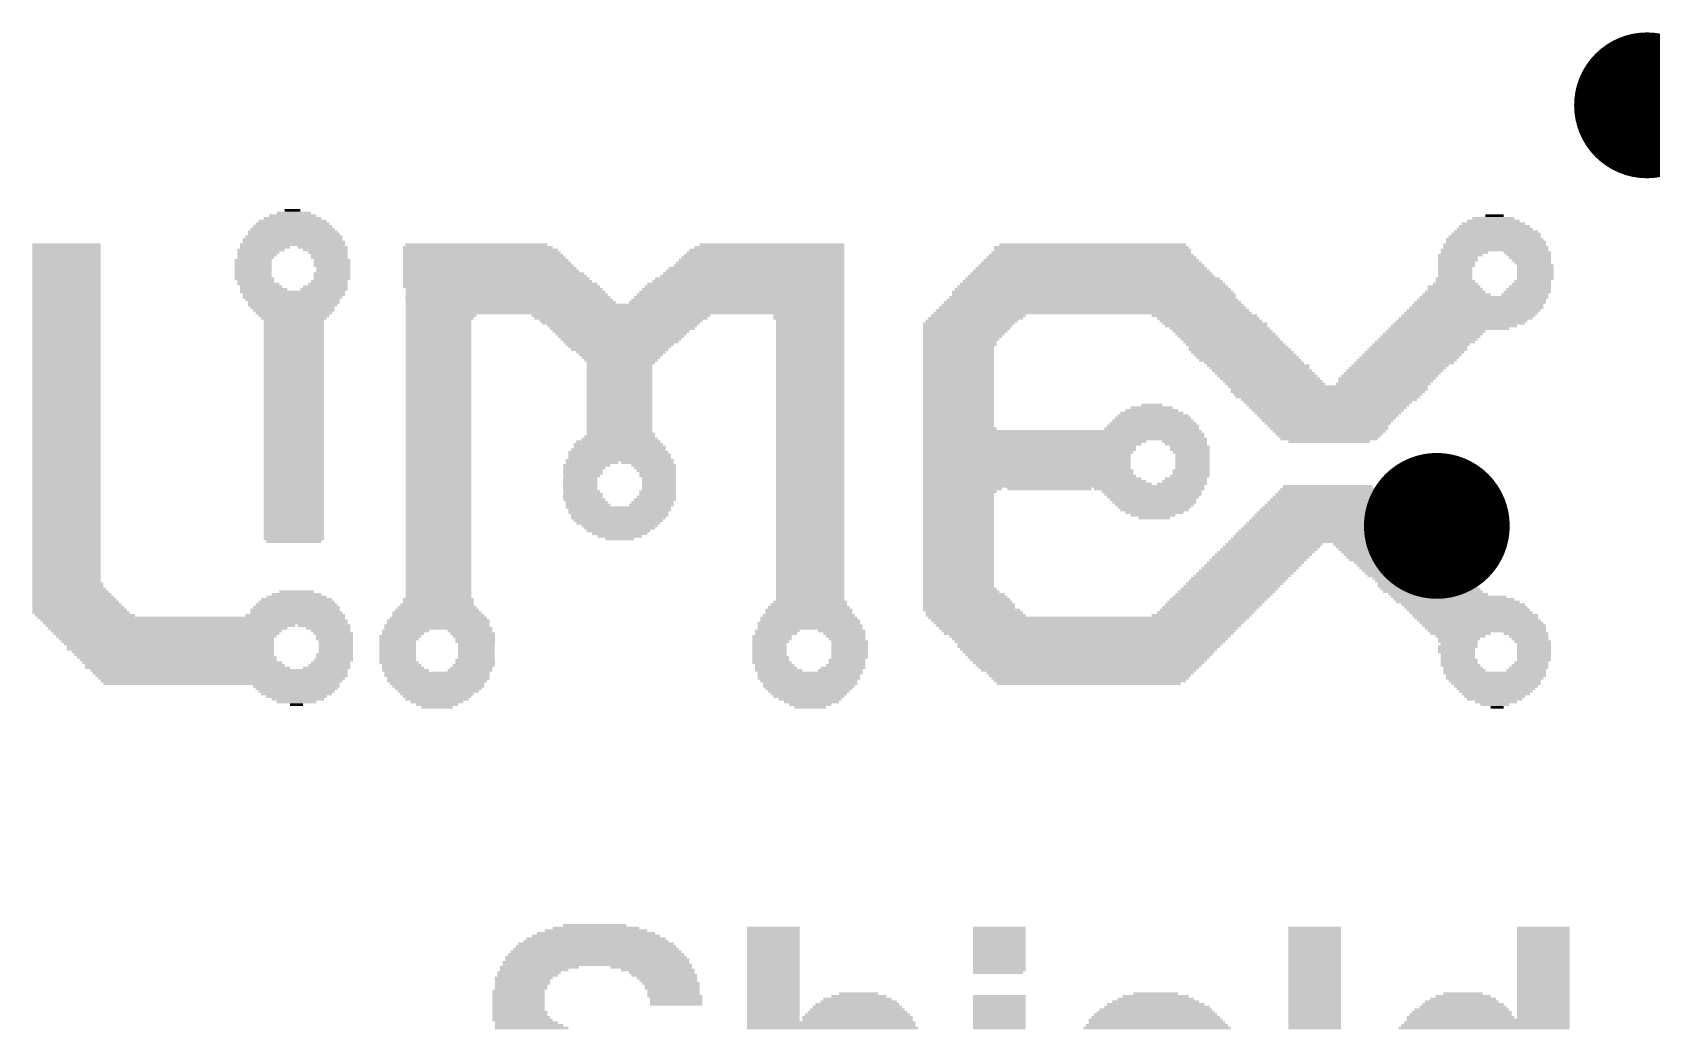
# Model space of a CAD drawing. Extents: x -2.4 to 65.5, y -2.3 to 59.9.
# Drawn here: x 31.44 to 39.27, y 11.8 to 16.61 of the extents above; entities that cross this region are included whole.
import ezdxf

# ---------------------------------------------------------------- set-up
doc = ezdxf.new("R2010")
doc.units = 0
doc.layers.add('18', color=94, linetype='CONTINUOUS')
doc.layers.add('21', color=251, linetype='CONTINUOUS')

# ---------------------------------------------------------------- blocks, each defined once
blk = doc.blocks.new('RECT')
blk.add_solid([(-0.5, -0.5), (0.5, -0.5), (-0.5, 0.5), (0.5, 0.5)])
blk = doc.blocks.new('ROUNDV')
at = {"const_width": 0.5}
blk.add_lwpolyline([(0, -0.25, 1), (0, 0.25, 1), (0, -0.25)], format="xyb", dxfattribs=at)

msp = doc.modelspace()

# ---------------------------------------------------------------- block references
at = {"layer": '18', "xscale": 0.7048, "yscale": 0.7048}
for p in [(39.243, 16.256), (38.227, 14.224)]:
    msp.add_blockref('ROUNDV', p, dxfattribs=at)
at = {"layer": '21', "yscale": 0.0127}
for p, xscale in [((32.7025, 15.7353), 0.1651), ((32.6962, 15.748), 0.0762), ((32.6962, 15.6591), 0.4064), ((32.6962, 15.6718), 0.381), ((32.6962, 15.6845), 0.3556), ((32.6962, 15.6972), 0.3302), ((32.6962, 15.7099), 0.2794), ((32.6962, 15.7226), 0.2286), ((38.5064, 15.6591), 0.3683), ((38.5064, 15.6718), 0.3429), ((38.5001, 15.6845), 0.3048), ((38.5001, 15.6972), 0.254), ((38.5001, 15.7099), 0.2032), ((38.5064, 15.7226), 0.0889), ((31.604, 15.5829), 0.3302), ((31.604, 15.5702), 0.3302), ((32.6962, 15.5829), 0.508), ((32.5628, 15.5702), 0.2413), ((32.6962, 15.6083), 0.4826), ((32.7025, 15.5956), 0.4953), ((32.7025, 15.621), 0.4699), ((32.7025, 15.6337), 0.4445), ((32.6962, 15.6464), 0.4318), ((32.8422, 15.5702), 0.2413), ((33.5915, 15.5702), 0.7239), ((33.5851, 15.5829), 0.6858), ((35.0012, 15.5702), 0.7239), ((35.0139, 15.5829), 0.6985), ((36.557, 15.5702), 0.9398), ((36.5633, 15.5829), 0.9017), ((38.5064, 15.5829), 0.4953), ((38.5128, 15.5702), 0.508), ((38.5064, 15.6083), 0.4699), ((38.5128, 15.5956), 0.4826), ((38.5064, 15.621), 0.4445), ((38.5128, 15.6337), 0.4318), ((38.5128, 15.6464), 0.4064), ((31.604, 15.5575), 0.3302), ((31.604, 15.5448), 0.3302), ((31.604, 15.5321), 0.3302), ((31.604, 15.5194), 0.3302), ((31.604, 15.5067), 0.3302), ((31.604, 15.494), 0.3302), ((32.5057, 15.5067), 0.1778), ((32.5057, 15.494), 0.1778), ((32.5183, 15.5194), 0.1778), ((32.5438, 15.5575), 0.2286), ((32.5311, 15.5448), 0.2032), ((32.5247, 15.5321), 0.1905), ((32.8549, 15.5575), 0.2159), ((32.8676, 15.5448), 0.1905), ((32.874, 15.5321), 0.1778), ((32.874, 15.5194), 0.1778), ((32.8867, 15.5067), 0.1778), ((32.8867, 15.494), 0.1778), ((33.6042, 15.5575), 0.7493), ((33.6232, 15.5194), 0.7874), ((33.6106, 15.5448), 0.762), ((33.6169, 15.5321), 0.7747), ((33.6296, 15.5067), 0.8001), ((33.636, 15.494), 0.8128), ((34.9567, 15.494), 0.8128), ((34.9631, 15.5067), 0.8001), ((34.9695, 15.5194), 0.7874), ((34.9758, 15.5321), 0.7747), ((34.9822, 15.5448), 0.762), ((34.9885, 15.5575), 0.7493), ((36.557, 15.494), 1.0668), ((36.557, 15.5067), 1.0414), ((36.557, 15.5194), 1.016), ((36.557, 15.5321), 0.9906), ((36.557, 15.5448), 0.9652), ((36.5633, 15.5575), 0.9525), ((38.3413, 15.5321), 0.2159), ((38.3286, 15.5194), 0.1905), ((38.3286, 15.5067), 0.1905), ((38.3223, 15.494), 0.1778), ((38.5064, 15.5575), 0.5207), ((38.3604, 15.5448), 0.2286), ((38.6652, 15.5448), 0.2286), ((38.6715, 15.5321), 0.2159), ((38.6778, 15.5194), 0.2032), ((38.6842, 15.5067), 0.1905), ((38.6906, 15.494), 0.1778), ((31.604, 15.4813), 0.3302), ((31.604, 15.4686), 0.3302), ((31.604, 15.4559), 0.3302), ((31.604, 15.4432), 0.3302), ((31.604, 15.4305), 0.3302), ((31.604, 15.4178), 0.3302), ((32.5057, 15.4813), 0.1778), ((32.5057, 15.4686), 0.1778), ((32.5057, 15.4559), 0.1778), ((32.5057, 15.4432), 0.1778), ((32.5057, 15.4305), 0.1778), ((32.512, 15.4178), 0.1905), ((32.8867, 15.4813), 0.1778), ((32.8867, 15.4432), 0.1778), ((32.8867, 15.4305), 0.1778), ((32.8867, 15.4178), 0.1778), ((32.893, 15.4686), 0.1651), ((32.893, 15.4559), 0.1651), ((33.6423, 15.4813), 0.8255), ((33.6804, 15.4178), 0.9017), ((33.6487, 15.4686), 0.8382), ((33.655, 15.4559), 0.8509), ((33.6677, 15.4432), 0.8763), ((33.6741, 15.4305), 0.889), ((34.906, 15.4178), 0.9144), ((34.9186, 15.4305), 0.889), ((34.925, 15.4432), 0.8763), ((34.9314, 15.4559), 0.8636), ((34.9377, 15.4686), 0.8509), ((34.9504, 15.4813), 0.8255), ((36.5633, 15.4178), 1.2319), ((36.557, 15.4305), 1.1938), ((36.557, 15.4432), 1.1684), ((36.557, 15.4559), 1.143), ((36.557, 15.4686), 1.1176), ((36.557, 15.4813), 1.0922), ((38.3096, 15.4178), 0.1778), ((38.3223, 15.4813), 0.1778), ((38.3159, 15.4686), 0.1651), ((38.3159, 15.4559), 0.1651), ((38.3159, 15.4432), 0.1651), ((38.3159, 15.4305), 0.1651), ((38.7033, 15.4813), 0.1778), ((38.7033, 15.4686), 0.1778), ((38.7033, 15.4559), 0.1778), ((38.7033, 15.4432), 0.1778), ((38.7033, 15.4305), 0.1778), ((38.7033, 15.4178), 0.1778), ((31.604, 15.4051), 0.3302), ((31.604, 15.3924), 0.3302), ((31.604, 15.3797), 0.3302), ((31.604, 15.367), 0.3302), ((31.604, 15.3543), 0.3302), ((31.604, 15.3416), 0.3302), ((32.5183, 15.4051), 0.1778), ((32.5311, 15.3924), 0.2032), ((32.5564, 15.367), 0.2286), ((32.5438, 15.3797), 0.2032), ((32.6962, 15.3543), 0.508), ((32.7025, 15.3416), 0.4953), ((32.8486, 15.367), 0.2286), ((32.8549, 15.3797), 0.2159), ((32.8676, 15.3924), 0.1905), ((32.874, 15.4051), 0.1778), ((33.6994, 15.3924), 0.9398), ((33.6868, 15.4051), 0.9144), ((33.7058, 15.3797), 0.9525), ((33.7185, 15.367), 0.9525), ((33.7312, 15.3416), 0.9779), ((33.7249, 15.3543), 0.9652), ((34.8615, 15.3416), 1.0033), ((34.8679, 15.3543), 0.9906), ((34.8742, 15.367), 0.9779), ((34.8805, 15.3797), 0.9652), ((34.8869, 15.3924), 0.9525), ((34.8996, 15.4051), 0.9271), ((36.5633, 15.3543), 1.3589), ((36.5697, 15.3416), 1.3716), ((36.5633, 15.367), 1.3335), ((36.5633, 15.3797), 1.3081), ((36.5633, 15.3924), 1.2827), ((36.5633, 15.4051), 1.2573), ((38.3223, 15.3416), 0.3302), ((38.3159, 15.3543), 0.2921), ((38.3159, 15.367), 0.2667), ((38.3096, 15.3797), 0.254), ((38.3159, 15.3924), 0.2159), ((38.3159, 15.4051), 0.1905), ((38.6525, 15.3416), 0.2286), ((38.6652, 15.3543), 0.2286), ((38.6715, 15.367), 0.2159), ((38.6778, 15.3797), 0.2032), ((38.6842, 15.3924), 0.1905), ((38.6906, 15.4051), 0.1778), ((31.604, 15.3289), 0.3302), ((31.604, 15.3162), 0.3302), ((31.604, 15.3035), 0.3302), ((31.604, 15.2908), 0.3302), ((31.604, 15.2781), 0.3302), ((31.604, 15.2654), 0.3302), ((32.6962, 15.3289), 0.4826), ((32.6962, 15.3162), 0.4572), ((32.7025, 15.3035), 0.4445), ((32.6962, 15.2908), 0.4318), ((32.6962, 15.2781), 0.4064), ((32.7025, 15.2654), 0.3937), ((33.7375, 15.3289), 0.9906), ((33.7439, 15.3162), 1.0033), ((34.3027, 15.2908), 2.1209), ((34.3027, 15.2781), 2.1209), ((34.3027, 15.2654), 2.1209), ((33.7503, 15.3035), 1.016), ((34.8424, 15.3035), 1.0414), ((34.8488, 15.3162), 1.0287), ((34.8552, 15.3289), 1.016), ((36.5633, 15.2654), 1.5113), ((36.5633, 15.2781), 1.4859), ((36.5633, 15.2908), 1.4605), ((36.5633, 15.3035), 1.4351), ((36.5633, 15.3162), 1.4097), ((36.5633, 15.3289), 1.3843), ((38.4048, 15.2654), 0.6477), ((38.4175, 15.2781), 0.6477), ((38.4239, 15.2908), 0.635), ((38.4366, 15.3035), 0.635), ((38.4429, 15.3162), 0.6223), ((38.4556, 15.3289), 0.6223), ((31.604, 15.2527), 0.3302), ((31.604, 15.24), 0.3302), ((31.604, 15.2273), 0.3302), ((31.604, 15.2146), 0.3302), ((31.604, 15.2019), 0.3302), ((31.604, 15.1892), 0.3302), ((32.7025, 15.2527), 0.3683), ((32.7025, 15.24), 0.3429), ((32.7025, 15.2273), 0.3175), ((32.7025, 15.2146), 0.2921), ((32.7025, 15.2019), 0.2921), ((32.7025, 15.1892), 0.2921), ((34.3027, 15.2527), 2.1209), ((33.4137, 15.24), 0.3429), ((33.4074, 15.2273), 0.3302), ((33.401, 15.2146), 0.3175), ((33.401, 15.2019), 0.3175), ((33.401, 15.1892), 0.3175), ((34.2837, 15.24), 0.8636), ((34.2837, 15.2273), 0.8382), ((34.2837, 15.2146), 0.7874), ((34.2837, 15.2019), 0.762), ((34.29, 15.1892), 0.7239), ((35.1917, 15.24), 0.3429), ((35.1917, 15.2273), 0.3429), ((35.1981, 15.2146), 0.3302), ((35.1981, 15.2019), 0.3302), ((35.1981, 15.1892), 0.3302), ((35.9664, 15.2019), 0.4445), ((35.9601, 15.1892), 0.4318), ((35.9791, 15.2146), 0.4445), ((35.9982, 15.2273), 0.4572), ((36.0109, 15.24), 0.4572), ((36.5633, 15.2527), 1.5367), ((37.1031, 15.24), 0.508), ((37.1221, 15.2273), 0.4953), ((37.1348, 15.2146), 0.4953), ((37.1538, 15.2019), 0.508), ((37.1602, 15.1892), 0.4953), ((38.3096, 15.1892), 0.6096), ((38.3349, 15.2019), 0.635), ((38.3477, 15.2146), 0.635), ((38.3667, 15.2273), 0.6477), ((38.3794, 15.24), 0.6477), ((38.3921, 15.2527), 0.6477), ((31.604, 15.1765), 0.3302), ((31.604, 15.1638), 0.3302), ((31.604, 15.1511), 0.3302), ((31.604, 15.1384), 0.3302), ((31.604, 15.1257), 0.3302), ((31.604, 15.113), 0.3302), ((31.604, 15.1003), 0.3302), ((32.7025, 15.1765), 0.2921), ((32.7025, 15.1638), 0.2921), ((32.7025, 15.1511), 0.2921), ((32.7025, 15.1384), 0.2921), ((32.7025, 15.1257), 0.2921), ((32.7025, 15.113), 0.2921), ((32.7025, 15.1003), 0.2921), ((33.401, 15.1765), 0.3175), ((33.401, 15.1638), 0.3175), ((33.401, 15.1511), 0.3175), ((33.401, 15.1384), 0.3175), ((33.401, 15.1257), 0.3175), ((33.401, 15.113), 0.3175), ((33.401, 15.1003), 0.3175), ((34.29, 15.1765), 0.6985), ((34.2837, 15.1638), 0.6604), ((34.2837, 15.1511), 0.635), ((34.2837, 15.1384), 0.6096), ((34.2837, 15.1257), 0.5842), ((34.2837, 15.113), 0.5588), ((34.2773, 15.1003), 0.5207), ((35.1981, 15.1765), 0.3302), ((35.1981, 15.1638), 0.3302), ((35.1981, 15.1511), 0.3302), ((35.1981, 15.1384), 0.3302), ((35.1981, 15.1257), 0.3302), ((35.1981, 15.113), 0.3302), ((35.1981, 15.1003), 0.3302), ((35.9537, 15.1765), 0.4191), ((35.9283, 15.1257), 0.3683), ((35.9474, 15.1638), 0.4064), ((35.941, 15.1511), 0.3937), ((35.9347, 15.1384), 0.381), ((35.922, 15.113), 0.3556), ((35.922, 15.1003), 0.3556), ((37.1793, 15.1765), 0.4826), ((37.1919, 15.1638), 0.4826), ((37.2047, 15.1511), 0.4826), ((37.2174, 15.1384), 0.4826), ((37.23, 15.1257), 0.4826), ((37.2428, 15.113), 0.4826), ((37.2555, 15.1003), 0.4826), ((38.1508, 15.1003), 0.4699), ((38.1699, 15.113), 0.4826), ((38.1825, 15.1257), 0.4826), ((38.1953, 15.1384), 0.4826), ((38.208, 15.1511), 0.4826), ((38.2206, 15.1638), 0.4826), ((38.2842, 15.1765), 0.5842), ((31.604, 15.0876), 0.3302), ((31.604, 15.0749), 0.3302), ((31.604, 15.0622), 0.3302), ((31.604, 15.0495), 0.3302), ((31.604, 15.0368), 0.3302), ((31.604, 15.0241), 0.3302), ((32.7025, 15.0876), 0.2921), ((32.7025, 15.0749), 0.2921), ((32.7025, 15.0622), 0.2921), ((32.7025, 15.0495), 0.2921), ((32.7025, 15.0368), 0.2921), ((32.7025, 15.0241), 0.2921), ((33.401, 15.0876), 0.3175), ((33.401, 15.0749), 0.3175), ((33.401, 15.0622), 0.3175), ((33.401, 15.0495), 0.3175), ((33.401, 15.0368), 0.3175), ((33.401, 15.0241), 0.3175), ((34.2773, 15.0876), 0.4953), ((34.2773, 15.0749), 0.4699), ((34.2837, 15.0622), 0.4318), ((34.2837, 15.0495), 0.4064), ((34.2837, 15.0368), 0.381), ((34.2837, 15.0241), 0.3556), ((35.1981, 15.0876), 0.3302), ((35.1981, 15.0749), 0.3302), ((35.1981, 15.0622), 0.3302), ((35.1981, 15.0495), 0.3302), ((35.1981, 15.0368), 0.3302), ((35.1981, 15.0241), 0.3302), ((35.9156, 15.0876), 0.3429), ((35.9156, 15.0749), 0.3429), ((35.9156, 15.0622), 0.3429), ((35.9156, 15.0495), 0.3429), ((35.9156, 15.0368), 0.3429), ((35.9156, 15.0241), 0.3429), ((37.2681, 15.0876), 0.4826), ((37.2745, 15.0749), 0.4953), ((37.2872, 15.0622), 0.4953), ((37.2999, 15.0495), 0.4953), ((37.3126, 15.0368), 0.4953), ((37.3253, 15.0241), 0.4953), ((38.081, 15.0241), 0.4826), ((38.0937, 15.0368), 0.4826), ((38.1063, 15.0495), 0.4826), ((38.1191, 15.0622), 0.4826), ((38.1318, 15.0749), 0.4826), ((38.1381, 15.0876), 0.4699), ((31.604, 15.0114), 0.3302), ((31.604, 14.9987), 0.3302), ((31.604, 14.986), 0.3302), ((31.604, 14.9733), 0.3302), ((31.604, 14.9606), 0.3302), ((31.604, 14.9479), 0.3302), ((32.7025, 15.0114), 0.2921), ((32.7025, 14.9987), 0.2921), ((32.7025, 14.986), 0.2921), ((32.7025, 14.9733), 0.2921), ((32.7025, 14.9606), 0.2921), ((32.7025, 14.9479), 0.2921), ((33.401, 15.0114), 0.3175), ((33.401, 14.9987), 0.3175), ((33.401, 14.986), 0.3175), ((33.401, 14.9733), 0.3175), ((33.401, 14.9606), 0.3175), ((33.401, 14.9479), 0.3175), ((34.2773, 14.9987), 0.3175), ((34.2773, 14.986), 0.3175), ((34.2773, 14.9733), 0.3175), ((34.2773, 14.9606), 0.3175), ((34.2773, 14.9479), 0.3175), ((34.2837, 15.0114), 0.3302), ((35.1981, 15.0114), 0.3302), ((35.1981, 14.9987), 0.3302), ((35.1981, 14.986), 0.3302), ((35.1981, 14.9733), 0.3302), ((35.1981, 14.9606), 0.3302), ((35.1981, 14.9479), 0.3302), ((35.9156, 15.0114), 0.3429), ((35.9156, 14.9987), 0.3429), ((35.9156, 14.986), 0.3429), ((35.9156, 14.9733), 0.3429), ((35.9156, 14.9606), 0.3429), ((35.9156, 14.9479), 0.3429), ((37.3443, 15.0114), 0.4826), ((37.3634, 14.9987), 0.4953), ((37.3698, 14.986), 0.4826), ((37.3824, 14.9733), 0.4826), ((37.3952, 14.9606), 0.4826), ((37.4079, 14.9479), 0.4826), ((37.9984, 14.9479), 0.4699), ((38.0111, 14.9606), 0.4699), ((38.0238, 14.9733), 0.4699), ((38.0365, 14.986), 0.4699), ((38.0492, 14.9987), 0.4699), ((38.0682, 15.0114), 0.4826), ((31.604, 14.9352), 0.3302), ((31.604, 14.9225), 0.3302), ((31.604, 14.9098), 0.3302), ((31.604, 14.8971), 0.3302), ((31.604, 14.8844), 0.3302), ((31.604, 14.8717), 0.3302), ((32.7025, 14.9352), 0.2921), ((32.7025, 14.9225), 0.2921), ((32.7025, 14.9098), 0.2921), ((32.7025, 14.8971), 0.2921), ((32.7025, 14.8844), 0.2921), ((32.7025, 14.8717), 0.2921), ((33.401, 14.9352), 0.3175), ((33.401, 14.9225), 0.3175), ((33.401, 14.9098), 0.3175), ((33.401, 14.8971), 0.3175), ((33.401, 14.8844), 0.3175), ((33.401, 14.8717), 0.3175), ((34.2773, 14.9352), 0.3175), ((34.2773, 14.9225), 0.3175), ((34.2773, 14.9098), 0.3175), ((34.2773, 14.8971), 0.3175), ((34.2773, 14.8844), 0.3175), ((34.2773, 14.8717), 0.3175), ((35.1981, 14.9352), 0.3302), ((35.1981, 14.9225), 0.3302), ((35.1981, 14.9098), 0.3302), ((35.1981, 14.8971), 0.3302), ((35.1981, 14.8844), 0.3302), ((35.1981, 14.8717), 0.3302), ((35.9156, 14.9352), 0.3429), ((35.9156, 14.9225), 0.3429), ((35.9156, 14.9098), 0.3429), ((35.9156, 14.8971), 0.3429), ((35.9156, 14.8844), 0.3429), ((35.9156, 14.8717), 0.3429), ((37.4205, 14.9352), 0.4826), ((37.4333, 14.9225), 0.4826), ((37.446, 14.9098), 0.4826), ((37.7, 14.8971), 0.9652), ((37.7063, 14.8844), 0.9525), ((37.7, 14.8717), 0.9398), ((37.9667, 14.9098), 0.4572), ((37.9857, 14.9352), 0.4699), ((37.9794, 14.9225), 0.4572), ((31.604, 14.859), 0.3302), ((31.604, 14.8463), 0.3302), ((31.604, 14.8336), 0.3302), ((31.604, 14.8209), 0.3302), ((31.604, 14.8082), 0.3302), ((31.604, 14.7955), 0.3302), ((32.7025, 14.859), 0.2921), ((32.7025, 14.8463), 0.2921), ((32.7025, 14.8336), 0.2921), ((32.7025, 14.8209), 0.2921), ((32.7025, 14.8082), 0.2921), ((32.7025, 14.7955), 0.2921), ((33.401, 14.859), 0.3175), ((33.401, 14.8463), 0.3175), ((33.401, 14.8336), 0.3175), ((33.401, 14.8209), 0.3175), ((33.401, 14.8082), 0.3175), ((33.401, 14.7955), 0.3175), ((34.2773, 14.859), 0.3175), ((34.2773, 14.8463), 0.3175), ((34.2773, 14.8336), 0.3175), ((34.2773, 14.8209), 0.3175), ((34.2773, 14.8082), 0.3175), ((34.2773, 14.7955), 0.3175), ((35.1981, 14.859), 0.3302), ((35.1981, 14.8463), 0.3302), ((35.1981, 14.8336), 0.3302), ((35.1981, 14.8209), 0.3302), ((35.1981, 14.8082), 0.3302), ((35.1981, 14.7955), 0.3302), ((35.9156, 14.859), 0.3429), ((35.9156, 14.8463), 0.3429), ((35.9156, 14.8336), 0.3429), ((35.9156, 14.8209), 0.3429), ((35.9156, 14.8082), 0.3429), ((35.9156, 14.7955), 0.3429), ((36.849, 14.7955), 0.2032), ((36.849, 14.8082), 0.1016), ((37.7, 14.859), 0.9144), ((37.7, 14.8463), 0.889), ((37.7063, 14.8336), 0.8509), ((37.7, 14.8209), 0.8128), ((37.7, 14.8082), 0.7874), ((37.7, 14.7955), 0.762), ((31.604, 14.7828), 0.3302), ((31.604, 14.7701), 0.3302), ((31.604, 14.7574), 0.3302), ((31.604, 14.7447), 0.3302), ((31.604, 14.732), 0.3302), ((31.604, 14.7193), 0.3302), ((32.7025, 14.7828), 0.2921), ((32.7025, 14.7701), 0.2921), ((32.7025, 14.7574), 0.2921), ((32.7025, 14.7447), 0.2921), ((32.7025, 14.732), 0.2921), ((32.7025, 14.7193), 0.2921), ((33.401, 14.7828), 0.3175), ((33.401, 14.7701), 0.3175), ((33.401, 14.7574), 0.3175), ((33.401, 14.7447), 0.3175), ((33.401, 14.732), 0.3175), ((33.401, 14.7193), 0.3175), ((34.2773, 14.7828), 0.3175), ((34.2773, 14.7701), 0.3175), ((34.2773, 14.7574), 0.3175), ((34.2773, 14.7447), 0.3175), ((34.2773, 14.732), 0.3175), ((34.2773, 14.7193), 0.3175), ((35.1981, 14.7828), 0.3302), ((35.1981, 14.7701), 0.3302), ((35.1981, 14.7574), 0.3302), ((35.1981, 14.7447), 0.3302), ((35.1981, 14.732), 0.3302), ((35.1981, 14.7193), 0.3302), ((35.9156, 14.7828), 0.3429), ((35.9156, 14.7701), 0.3429), ((35.9156, 14.7574), 0.3429), ((35.9156, 14.7447), 0.3429), ((35.9156, 14.732), 0.3429), ((35.9156, 14.7193), 0.3429), ((36.8554, 14.7193), 0.4191), ((36.8554, 14.732), 0.3937), ((36.8554, 14.7447), 0.3683), ((36.8554, 14.7574), 0.3429), ((36.849, 14.7701), 0.3048), ((36.849, 14.7828), 0.254), ((37.7, 14.7828), 0.7366), ((37.7, 14.7701), 0.7112), ((37.7, 14.7574), 0.6858), ((37.7, 14.7447), 0.6604), ((37.7, 14.732), 0.635), ((37.7, 14.7193), 0.6096), ((31.604, 14.7066), 0.3302), ((31.604, 14.6939), 0.3302), ((31.604, 14.6812), 0.3302), ((31.604, 14.6685), 0.3302), ((31.604, 14.6558), 0.3302), ((31.604, 14.6431), 0.3302), ((31.604, 14.6304), 0.3302), ((32.7025, 14.7066), 0.2921), ((32.7025, 14.6939), 0.2921), ((32.7025, 14.6812), 0.2921), ((32.7025, 14.6685), 0.2921), ((32.7025, 14.6558), 0.2921), ((32.7025, 14.6431), 0.2921), ((32.7025, 14.6304), 0.2921), ((33.401, 14.7066), 0.3175), ((33.401, 14.6939), 0.3175), ((33.401, 14.6812), 0.3175), ((33.401, 14.6685), 0.3175), ((33.401, 14.6558), 0.3175), ((33.401, 14.6431), 0.3175), ((33.401, 14.6304), 0.3175), ((34.2709, 14.6304), 0.4064), ((34.2773, 14.6431), 0.3683), ((34.2773, 14.6558), 0.3429), ((34.2773, 14.7066), 0.3175), ((34.2773, 14.6939), 0.3175), ((34.2773, 14.6812), 0.3175), ((34.2837, 14.6685), 0.3302), ((35.1981, 14.7066), 0.3302), ((35.1981, 14.6939), 0.3302), ((35.1981, 14.6812), 0.3302), ((35.1981, 14.6685), 0.3302), ((35.1981, 14.6558), 0.3302), ((35.1981, 14.6431), 0.3302), ((35.1981, 14.6304), 0.3302), ((35.9156, 14.7066), 0.3429), ((36.4236, 14.6685), 1.3589), ((36.4236, 14.6558), 1.3589), ((35.922, 14.6939), 0.3556), ((36.4173, 14.6812), 1.3462), ((36.43, 14.6431), 1.3716), ((36.2839, 14.6304), 1.0795), ((36.849, 14.6939), 0.4572), ((36.8554, 14.7066), 0.4445), ((37.0078, 14.6304), 0.2159), ((37.7, 14.7066), 0.5842), ((37.7063, 14.6939), 0.5715), ((37.7063, 14.6812), 0.5461), ((37.7063, 14.6685), 0.5207), ((37.7063, 14.6558), 0.4953), ((37.7063, 14.6431), 0.4699), ((37.7063, 14.6304), 0.3937), ((31.604, 14.6177), 0.3302), ((31.604, 14.605), 0.3302), ((31.604, 14.5923), 0.3302), ((31.604, 14.5796), 0.3302), ((31.604, 14.5669), 0.3302), ((31.604, 14.5542), 0.3302), ((32.7025, 14.6177), 0.2921), ((32.7025, 14.605), 0.2921), ((32.7025, 14.5923), 0.2921), ((32.7025, 14.5796), 0.2921), ((32.7025, 14.5669), 0.2921), ((32.7025, 14.5542), 0.2921), ((33.401, 14.6177), 0.3175), ((33.401, 14.605), 0.3175), ((33.401, 14.5923), 0.3175), ((33.401, 14.5796), 0.3175), ((33.401, 14.5669), 0.3175), ((33.401, 14.5542), 0.3175), ((34.2709, 14.5796), 0.4826), ((34.2773, 14.5669), 0.4953), ((34.2773, 14.5542), 0.4953), ((34.2709, 14.5923), 0.4572), ((34.2709, 14.6177), 0.4318), ((34.2773, 14.605), 0.4445), ((35.1981, 14.6177), 0.3302), ((35.1981, 14.605), 0.3302), ((35.1981, 14.5923), 0.3302), ((35.1981, 14.5796), 0.3302), ((35.1981, 14.5669), 0.3302), ((35.1981, 14.5542), 0.3302), ((36.2712, 14.6177), 1.0541), ((36.2585, 14.605), 1.0287), ((36.2585, 14.5923), 1.0287), ((36.2522, 14.5796), 1.016), ((36.2458, 14.5669), 1.0033), ((36.2458, 14.5542), 1.0033), ((37.0142, 14.6177), 0.2032), ((37.0332, 14.605), 0.1905), ((37.0332, 14.5923), 0.1905), ((37.0395, 14.5796), 0.1778), ((37.0459, 14.5669), 0.1651), ((37.0459, 14.5542), 0.1651), ((31.604, 14.5415), 0.3302), ((31.604, 14.5288), 0.3302), ((31.604, 14.5161), 0.3302), ((31.604, 14.5034), 0.3302), ((31.604, 14.4907), 0.3302), ((31.604, 14.478), 0.3302), ((32.7025, 14.5415), 0.2921), ((32.7025, 14.5288), 0.2921), ((32.7025, 14.5161), 0.2921), ((32.7025, 14.5034), 0.2921), ((32.7025, 14.4907), 0.2921), ((32.7025, 14.478), 0.2921), ((33.401, 14.5415), 0.3175), ((33.401, 14.5288), 0.3175), ((33.401, 14.5161), 0.3175), ((33.401, 14.5034), 0.3175), ((33.401, 14.4907), 0.3175), ((33.401, 14.478), 0.3175), ((34.1185, 14.5161), 0.2286), ((34.0995, 14.4907), 0.1905), ((34.0995, 14.478), 0.1905), ((34.1059, 14.5034), 0.2032), ((34.2773, 14.5415), 0.5207), ((34.144, 14.5288), 0.254), ((34.4107, 14.5288), 0.254), ((34.4424, 14.5161), 0.2159), ((34.4488, 14.5034), 0.2032), ((34.4551, 14.4907), 0.1905), ((34.4614, 14.478), 0.1778), ((35.1981, 14.5415), 0.3302), ((35.1981, 14.5288), 0.3302), ((35.1981, 14.5161), 0.3302), ((35.1981, 14.5034), 0.3302), ((35.1981, 14.4907), 0.3302), ((35.1981, 14.478), 0.3302), ((36.2458, 14.5415), 1.0033), ((36.2458, 14.5288), 1.0033), ((36.2458, 14.5161), 1.0033), ((36.2458, 14.5034), 1.0033), ((36.2522, 14.4907), 1.016), ((36.2522, 14.478), 1.016), ((37.0395, 14.4907), 0.1778), ((37.0395, 14.478), 0.1778), ((37.0459, 14.5415), 0.1651), ((37.0459, 14.5288), 0.1651), ((37.0459, 14.5161), 0.1651), ((37.0459, 14.5034), 0.1651), ((31.604, 14.4653), 0.3302), ((31.604, 14.4526), 0.3302), ((31.604, 14.4399), 0.3302), ((31.604, 14.4272), 0.3302), ((31.604, 14.4145), 0.3302), ((31.604, 14.4018), 0.3302), ((32.7025, 14.4653), 0.2921), ((32.7025, 14.4526), 0.2921), ((32.7025, 14.4399), 0.2921), ((32.7025, 14.4272), 0.2921), ((32.7025, 14.4145), 0.2921), ((32.7025, 14.4018), 0.2921), ((33.401, 14.4653), 0.3175), ((33.401, 14.4526), 0.3175), ((33.401, 14.4399), 0.3175), ((33.401, 14.4272), 0.3175), ((33.401, 14.4145), 0.3175), ((33.401, 14.4018), 0.3175), ((34.0868, 14.4526), 0.1651), ((34.0868, 14.4399), 0.1651), ((34.0868, 14.4272), 0.1651), ((34.0868, 14.4145), 0.1651), ((34.0868, 14.4018), 0.1651), ((34.0932, 14.4653), 0.1778), ((34.4614, 14.4653), 0.1778), ((34.4678, 14.4526), 0.1651), ((34.4678, 14.4399), 0.1651), ((34.4678, 14.4272), 0.1651), ((34.4678, 14.4145), 0.1651), ((34.4678, 14.4018), 0.1651), ((35.1981, 14.4653), 0.3302), ((35.1981, 14.4526), 0.3302), ((35.1981, 14.4399), 0.3302), ((35.1981, 14.4272), 0.3302), ((35.1981, 14.4145), 0.3302), ((35.1981, 14.4018), 0.3302), ((36.2585, 14.4653), 1.0287), ((36.2712, 14.4526), 1.0541), ((36.2966, 14.4272), 1.1049), ((36.4236, 14.4145), 1.3589), ((36.2839, 14.4399), 1.0795), ((35.9347, 14.4018), 0.381), ((36.3538, 14.4018), 0.4064), ((36.8364, 14.4018), 0.5334), ((36.9951, 14.4272), 0.2413), ((37.0078, 14.4399), 0.2159), ((37.0142, 14.4526), 0.2032), ((37.0332, 14.4653), 0.1905), ((37.7063, 14.4018), 0.4699), ((37.7, 14.4145), 0.4318), ((31.604, 14.3891), 0.3302), ((31.604, 14.3764), 0.3302), ((31.604, 14.3637), 0.3302), ((31.604, 14.351), 0.3302), ((31.604, 14.3383), 0.3302), ((31.604, 14.3256), 0.3302), ((32.7025, 14.3891), 0.2921), ((32.7025, 14.3764), 0.2921), ((32.7025, 14.3637), 0.2921), ((32.7025, 14.351), 0.2921), ((32.7025, 14.3383), 0.2921), ((32.7025, 14.3256), 0.2921), ((33.401, 14.3891), 0.3175), ((33.401, 14.3764), 0.3175), ((33.401, 14.3637), 0.3175), ((33.401, 14.351), 0.3175), ((33.401, 14.3383), 0.3175), ((33.401, 14.3256), 0.3175), ((34.0995, 14.3764), 0.1905), ((34.0995, 14.3637), 0.1905), ((34.0932, 14.3891), 0.1778), ((34.1059, 14.351), 0.2032), ((34.1185, 14.3383), 0.2032), ((34.1249, 14.3256), 0.2159), ((34.4297, 14.3256), 0.2159), ((34.4361, 14.3383), 0.2032), ((34.4488, 14.351), 0.2032), ((34.4551, 14.3637), 0.1905), ((34.4614, 14.3891), 0.1778), ((34.4614, 14.3764), 0.1778), ((35.1981, 14.3891), 0.3302), ((35.1981, 14.3764), 0.3302), ((35.1981, 14.3637), 0.3302), ((35.1981, 14.351), 0.3302), ((35.1981, 14.3383), 0.3302), ((35.1981, 14.3256), 0.3302), ((35.9156, 14.3764), 0.3429), ((35.9156, 14.3637), 0.3429), ((35.9156, 14.351), 0.3429), ((35.9156, 14.3383), 0.3429), ((35.9156, 14.3256), 0.3429), ((35.922, 14.3891), 0.3556), ((36.849, 14.3891), 0.4826), ((36.8554, 14.3764), 0.4699), ((36.8554, 14.3637), 0.4445), ((36.8554, 14.351), 0.4191), ((36.8618, 14.3383), 0.4064), ((36.8618, 14.3256), 0.381), ((37.7063, 14.3256), 0.6223), ((37.7, 14.3383), 0.5842), ((37.7, 14.351), 0.5588), ((37.7, 14.3637), 0.5334), ((37.7063, 14.3764), 0.5207), ((37.7063, 14.3891), 0.4953), ((31.604, 14.3129), 0.3302), ((31.604, 14.3002), 0.3302), ((31.604, 14.2875), 0.3302), ((31.604, 14.2748), 0.3302), ((31.604, 14.2621), 0.3302), ((31.604, 14.2494), 0.3302), ((32.7025, 14.3129), 0.2921), ((32.7025, 14.3002), 0.2921), ((32.7025, 14.2875), 0.2921), ((32.7025, 14.2748), 0.2921), ((32.7025, 14.2621), 0.2921), ((32.7025, 14.2494), 0.2921), ((33.401, 14.3129), 0.3175), ((33.401, 14.3002), 0.3175), ((33.401, 14.2875), 0.3175), ((33.401, 14.2748), 0.3175), ((33.401, 14.2621), 0.3175), ((33.401, 14.2494), 0.3175), ((34.2709, 14.3129), 0.508), ((34.2773, 14.3002), 0.4953), ((34.2709, 14.2875), 0.4826), ((34.2773, 14.2748), 0.4699), ((34.2709, 14.2621), 0.4572), ((34.2709, 14.2494), 0.4318), ((35.1981, 14.3129), 0.3302), ((35.1981, 14.3002), 0.3302), ((35.1981, 14.2875), 0.3302), ((35.1981, 14.2748), 0.3302), ((35.1981, 14.2621), 0.3302), ((35.1981, 14.2494), 0.3302), ((35.9156, 14.3129), 0.3429), ((35.9156, 14.3002), 0.3429), ((35.9156, 14.2875), 0.3429), ((35.9156, 14.2748), 0.3429), ((35.9156, 14.2621), 0.3429), ((35.9156, 14.2494), 0.3429), ((36.8618, 14.3129), 0.3556), ((36.8618, 14.3002), 0.3302), ((36.8618, 14.2875), 0.2794), ((36.8554, 14.2748), 0.2159), ((36.8618, 14.2621), 0.1524), ((37.7063, 14.2494), 0.7747), ((37.7063, 14.2621), 0.7493), ((37.7063, 14.2748), 0.7239), ((37.7063, 14.2875), 0.6985), ((37.7063, 14.3002), 0.6731), ((37.7, 14.3129), 0.635), ((31.604, 14.2367), 0.3302), ((31.604, 14.224), 0.3302), ((31.604, 14.2113), 0.3302), ((31.604, 14.1986), 0.3302), ((31.604, 14.1859), 0.3302), ((31.604, 14.1732), 0.3302), ((31.604, 14.1605), 0.3302), ((32.7025, 14.2367), 0.2921), ((32.7025, 14.224), 0.2921), ((32.7025, 14.2113), 0.2921), ((32.7025, 14.1986), 0.2921), ((32.7025, 14.1859), 0.2921), ((32.7025, 14.1732), 0.2921), ((32.7025, 14.1605), 0.2921), ((33.401, 14.2367), 0.3175), ((33.401, 14.224), 0.3175), ((33.401, 14.2113), 0.3175), ((33.401, 14.1986), 0.3175), ((33.401, 14.1859), 0.3175), ((33.401, 14.1732), 0.3175), ((33.401, 14.1605), 0.3175), ((34.2709, 14.2367), 0.4064), ((34.2773, 14.224), 0.3683), ((34.2773, 14.2113), 0.3429), ((34.2709, 14.1986), 0.3048), ((34.2773, 14.1859), 0.2667), ((34.2773, 14.1732), 0.2159), ((34.2773, 14.1605), 0.1397), ((35.1981, 14.2367), 0.3302), ((35.1981, 14.224), 0.3302), ((35.1981, 14.2113), 0.3302), ((35.1981, 14.1986), 0.3302), ((35.1981, 14.1859), 0.3302), ((35.1981, 14.1732), 0.3302), ((35.1981, 14.1605), 0.3302), ((35.9156, 14.2367), 0.3429), ((35.9156, 14.224), 0.3429), ((35.9156, 14.2113), 0.3429), ((35.9156, 14.1986), 0.3429), ((35.9156, 14.1859), 0.3429), ((35.9156, 14.1732), 0.3429), ((35.9156, 14.1605), 0.3429), ((37.7063, 14.1605), 0.9525), ((37.7063, 14.1732), 0.9271), ((37.7063, 14.1859), 0.9017), ((37.7063, 14.1986), 0.8763), ((37.7063, 14.2113), 0.8509), ((37.7063, 14.224), 0.8255), ((37.7063, 14.2367), 0.8001), ((31.604, 14.1478), 0.3302), ((31.604, 14.1351), 0.3302), ((31.604, 14.1224), 0.3302), ((31.604, 14.1097), 0.3302), ((31.604, 14.097), 0.3302), ((31.604, 14.0843), 0.3302), ((32.7025, 14.1478), 0.2667), ((33.401, 14.1478), 0.3175), ((33.401, 14.1351), 0.3175), ((33.401, 14.1224), 0.3175), ((33.401, 14.1097), 0.3175), ((33.401, 14.097), 0.3175), ((33.401, 14.0843), 0.3175), ((35.1981, 14.1478), 0.3302), ((35.1981, 14.1351), 0.3302), ((35.1981, 14.1224), 0.3302), ((35.1981, 14.1097), 0.3302), ((35.1981, 14.097), 0.3302), ((35.1981, 14.0843), 0.3302), ((35.9156, 14.1478), 0.3429), ((35.9156, 14.1351), 0.3429), ((35.9156, 14.1224), 0.3429), ((35.9156, 14.1097), 0.3429), ((35.9156, 14.097), 0.3429), ((35.9156, 14.0843), 0.3429), ((37.3888, 14.0843), 0.4699), ((37.4015, 14.097), 0.4699), ((37.4142, 14.1097), 0.4699), ((37.4269, 14.1224), 0.4699), ((37.4396, 14.1351), 0.4699), ((37.7063, 14.1478), 0.9779), ((37.9667, 14.1351), 0.4826), ((37.9794, 14.1224), 0.4826), ((37.992, 14.1097), 0.4826), ((38.0048, 14.097), 0.4826), ((38.0175, 14.0843), 0.4826), ((31.604, 14.0716), 0.3302), ((31.604, 14.0589), 0.3302), ((31.604, 14.0462), 0.3302), ((31.604, 14.0335), 0.3302), ((31.604, 14.0208), 0.3302), ((31.604, 14.0081), 0.3302), ((33.401, 14.0716), 0.3175), ((33.401, 14.0589), 0.3175), ((33.401, 14.0462), 0.3175), ((33.401, 14.0335), 0.3175), ((33.401, 14.0208), 0.3175), ((33.401, 14.0081), 0.3175), ((35.1981, 14.0716), 0.3302), ((35.1981, 14.0589), 0.3302), ((35.1981, 14.0462), 0.3302), ((35.1981, 14.0335), 0.3302), ((35.1981, 14.0208), 0.3302), ((35.1981, 14.0081), 0.3302), ((35.9156, 14.0716), 0.3429), ((35.9156, 14.0589), 0.3429), ((35.9156, 14.0462), 0.3429), ((35.9156, 14.0335), 0.3429), ((35.9156, 14.0208), 0.3429), ((35.9156, 14.0081), 0.3429), ((37.3126, 14.0081), 0.4699), ((37.3253, 14.0208), 0.4699), ((37.338, 14.0335), 0.4699), ((37.3507, 14.0462), 0.4699), ((37.3634, 14.0589), 0.4699), ((37.3761, 14.0716), 0.4699), ((38.0365, 14.0716), 0.4953), ((38.0492, 14.0589), 0.4953), ((38.0682, 14.0462), 0.4826), ((38.081, 14.0335), 0.4826), ((38.0937, 14.0208), 0.4826), ((38.1063, 14.0081), 0.4826), ((31.6103, 13.9446), 0.3429), ((31.6103, 13.9319), 0.3429), ((31.604, 13.9954), 0.3302), ((31.604, 13.9827), 0.3302), ((31.604, 13.97), 0.3302), ((31.604, 13.9573), 0.3302), ((33.401, 13.9954), 0.3175), ((33.401, 13.9827), 0.3175), ((33.401, 13.97), 0.3175), ((33.401, 13.9573), 0.3175), ((33.401, 13.9446), 0.3175), ((33.401, 13.9319), 0.3175), ((35.1981, 13.9954), 0.3302), ((35.1981, 13.9827), 0.3302), ((35.1981, 13.97), 0.3302), ((35.1981, 13.9573), 0.3302), ((35.1981, 13.9446), 0.3302), ((35.1981, 13.9319), 0.3302), ((35.9156, 13.9954), 0.3429), ((35.9156, 13.9827), 0.3429), ((35.9156, 13.97), 0.3429), ((35.9156, 13.9573), 0.3429), ((35.9156, 13.9446), 0.3429), ((35.9156, 13.9319), 0.3429), ((37.2364, 13.9319), 0.4699), ((37.2491, 13.9446), 0.4699), ((37.2618, 13.9573), 0.4699), ((37.2745, 13.97), 0.4699), ((37.2872, 13.9827), 0.4699), ((37.2999, 13.9954), 0.4699), ((38.1191, 13.9954), 0.4826), ((38.1318, 13.9827), 0.4826), ((38.1508, 13.97), 0.4699), ((38.1635, 13.9573), 0.4699), ((38.1825, 13.9319), 0.4826), ((38.1762, 13.9446), 0.4699), ((31.6166, 13.9192), 0.3556), ((31.6357, 13.8811), 0.3937), ((31.6484, 13.8557), 0.4191), ((31.623, 13.9065), 0.3683), ((31.6294, 13.8938), 0.381), ((31.6421, 13.8684), 0.4064), ((32.7152, 13.8557), 0.3683), ((32.7152, 13.8684), 0.3429), ((32.7152, 13.8811), 0.2921), ((32.7152, 13.8938), 0.2413), ((32.7152, 13.9065), 0.1651), ((33.401, 13.8684), 0.3429), ((33.401, 13.8557), 0.3429), ((33.401, 13.9192), 0.3175), ((33.401, 13.9065), 0.3175), ((33.401, 13.8938), 0.3175), ((33.401, 13.8811), 0.3175), ((35.1981, 13.8557), 0.3556), ((35.1981, 13.9192), 0.3302), ((35.1981, 13.9065), 0.3302), ((35.1981, 13.8938), 0.3302), ((35.1981, 13.8811), 0.3302), ((35.1981, 13.8684), 0.3302), ((35.9283, 13.9065), 0.3683), ((35.9537, 13.8684), 0.4191), ((35.922, 13.9192), 0.3556), ((35.941, 13.8938), 0.3937), ((35.9474, 13.8811), 0.4064), ((35.9601, 13.8557), 0.4318), ((37.1602, 13.8557), 0.4699), ((37.1729, 13.8684), 0.4699), ((37.1856, 13.8811), 0.4699), ((37.1983, 13.8938), 0.4699), ((37.211, 13.9065), 0.4699), ((37.2237, 13.9192), 0.4699), ((38.1953, 13.9192), 0.4826), ((38.208, 13.9065), 0.4826), ((38.2334, 13.8938), 0.4826), ((38.2842, 13.8811), 0.5588), ((38.3096, 13.8684), 0.5842), ((38.3286, 13.8557), 0.5969), ((31.6547, 13.843), 0.4318), ((31.6738, 13.8049), 0.4699), ((31.6611, 13.8303), 0.4445), ((31.6675, 13.8176), 0.4572), ((31.6928, 13.7922), 0.4826), ((32.2072, 13.7795), 1.4859), ((32.7088, 13.7922), 0.4826), ((32.7088, 13.8176), 0.4318), ((32.7152, 13.8049), 0.4445), ((32.7152, 13.8303), 0.4191), ((32.7152, 13.843), 0.3937), ((33.401, 13.7795), 0.4699), ((33.3946, 13.8049), 0.4318), ((33.401, 13.7922), 0.4445), ((33.3946, 13.8176), 0.4064), ((33.3946, 13.8303), 0.381), ((33.3946, 13.843), 0.3556), ((35.1917, 13.7795), 0.4699), ((35.1917, 13.7922), 0.4445), ((35.1917, 13.8176), 0.4191), ((35.1917, 13.8049), 0.4191), ((35.1917, 13.8303), 0.3937), ((35.1917, 13.843), 0.3683), ((35.9664, 13.843), 0.4445), ((35.9664, 13.8303), 0.4445), ((35.9791, 13.8176), 0.4699), ((35.9918, 13.8049), 0.4699), ((35.9982, 13.7922), 0.4826), ((36.5443, 13.7795), 1.5494), ((37.0904, 13.7922), 0.4826), ((37.1094, 13.8049), 0.4699), ((37.1221, 13.8176), 0.4699), ((37.1348, 13.8303), 0.4699), ((37.1475, 13.843), 0.4699), ((38.354, 13.843), 0.5969), ((38.3667, 13.8303), 0.5969), ((38.3794, 13.8176), 0.5969), ((38.3921, 13.8049), 0.5969), ((38.4111, 13.7922), 0.6096), ((38.4175, 13.7795), 0.5969), ((32.2199, 13.7668), 1.4859), ((32.2263, 13.7541), 1.4732), ((32.1056, 13.7414), 1.2065), ((32.0929, 13.7287), 1.1557), ((32.0866, 13.716), 1.1176), ((32.0866, 13.7033), 1.0922), ((32.0866, 13.6906), 1.0668), ((32.8486, 13.7414), 0.254), ((32.8676, 13.7287), 0.2159), ((32.8803, 13.716), 0.1905), ((32.893, 13.7033), 0.1905), ((32.8993, 13.6906), 0.1778), ((33.2169, 13.6906), 0.2032), ((33.2422, 13.716), 0.2286), ((33.2296, 13.7033), 0.2032), ((33.3946, 13.7414), 0.508), ((33.401, 13.7287), 0.5207), ((33.401, 13.7668), 0.4953), ((33.401, 13.7541), 0.4953), ((33.5534, 13.716), 0.2159), ((33.5661, 13.7033), 0.2159), ((33.5725, 13.6906), 0.2032), ((35.0139, 13.6906), 0.1905), ((35.0393, 13.716), 0.2159), ((35.0329, 13.7033), 0.2032), ((35.1917, 13.7541), 0.4953), ((35.1981, 13.7414), 0.508), ((35.1981, 13.7287), 0.508), ((35.1981, 13.7668), 0.4826), ((35.3505, 13.716), 0.2286), ((35.3632, 13.7033), 0.2032), ((35.3695, 13.6906), 0.1905), ((36.5443, 13.7668), 1.524), ((36.5443, 13.7541), 1.4986), ((36.5443, 13.7414), 1.4732), ((36.5443, 13.7287), 1.4478), ((36.5443, 13.716), 1.4224), ((36.5443, 13.7033), 1.397), ((36.5506, 13.6906), 1.3589), ((38.4302, 13.7668), 0.5969), ((38.4429, 13.7541), 0.5969), ((38.4556, 13.7414), 0.5969), ((38.462, 13.7287), 0.5842), ((38.4683, 13.716), 0.5715), ((38.3413, 13.7033), 0.2921), ((38.3413, 13.6906), 0.2413), ((38.6588, 13.7033), 0.2159), ((38.6715, 13.6906), 0.1905), ((32.0866, 13.6779), 1.0414), ((32.0929, 13.6652), 1.0287), ((32.0993, 13.6525), 1.016), ((32.1056, 13.6398), 1.0033), ((32.1056, 13.6271), 1.0033), ((32.1183, 13.6144), 0.9779), ((32.8993, 13.6779), 0.1778), ((32.9057, 13.6652), 0.1651), ((32.9057, 13.6525), 0.1651), ((32.9057, 13.6398), 0.1651), ((32.9057, 13.6271), 0.1651), ((32.9057, 13.6144), 0.1651), ((33.2041, 13.6652), 0.1778), ((33.2041, 13.6525), 0.1778), ((33.2041, 13.6398), 0.1778), ((33.2041, 13.6271), 0.1778), ((33.2041, 13.6144), 0.1778), ((33.2105, 13.6779), 0.1905), ((33.5788, 13.6779), 0.1905), ((33.5788, 13.6652), 0.1905), ((33.5851, 13.6525), 0.1778), ((33.5851, 13.6398), 0.1778), ((33.5851, 13.6271), 0.1778), ((33.5851, 13.6144), 0.1778), ((35.0139, 13.6779), 0.1905), ((35.0012, 13.6525), 0.1651), ((35.0012, 13.6398), 0.1651), ((35.0012, 13.6271), 0.1651), ((35.0012, 13.6144), 0.1651), ((35.0076, 13.6652), 0.1778), ((35.3758, 13.6779), 0.1778), ((35.3886, 13.6652), 0.1778), ((35.3886, 13.6525), 0.1778), ((35.3886, 13.6398), 0.1778), ((35.3886, 13.6271), 0.1778), ((35.3886, 13.6144), 0.1778), ((36.5506, 13.6779), 1.3335), ((36.5506, 13.6652), 1.3081), ((36.5506, 13.6525), 1.2827), ((36.5443, 13.6398), 1.27), ((36.5443, 13.6271), 1.2446), ((36.5443, 13.6144), 1.2192), ((38.3349, 13.6779), 0.2032), ((38.3286, 13.6652), 0.1905), ((38.3286, 13.6398), 0.1905), ((38.3223, 13.6271), 0.1778), ((38.3223, 13.6144), 0.1778), ((38.3349, 13.6525), 0.1778), ((38.6778, 13.6779), 0.1778), ((38.6906, 13.6652), 0.1778), ((38.6969, 13.6525), 0.1651), ((38.6969, 13.6398), 0.1651), ((38.6969, 13.6271), 0.1651), ((38.6969, 13.6144), 0.1651), ((32.1247, 13.6017), 0.9652), ((32.1374, 13.589), 0.9652), ((32.1437, 13.5763), 0.9525), ((32.1628, 13.5636), 0.9652), ((32.1755, 13.5509), 0.9652), ((32.1882, 13.5382), 0.9906), ((32.8612, 13.5382), 0.2286), ((32.874, 13.5509), 0.2032), ((32.8803, 13.5636), 0.1905), ((32.893, 13.5763), 0.1905), ((32.8993, 13.6017), 0.1778), ((32.8993, 13.589), 0.1778), ((33.2041, 13.6017), 0.1778), ((33.2041, 13.589), 0.1778), ((33.2041, 13.5763), 0.1778), ((33.2105, 13.5636), 0.1905), ((33.2232, 13.5509), 0.1905), ((33.2296, 13.5382), 0.2032), ((33.5598, 13.5382), 0.2032), ((33.5725, 13.5509), 0.2032), ((33.5788, 13.5763), 0.1905), ((33.5788, 13.5636), 0.1905), ((33.5851, 13.6017), 0.1778), ((33.5851, 13.589), 0.1778), ((35.0012, 13.6017), 0.1651), ((35.0139, 13.5636), 0.1905), ((35.0076, 13.589), 0.1778), ((35.0076, 13.5763), 0.1778), ((35.0329, 13.5382), 0.2032), ((35.0266, 13.5509), 0.1905), ((35.3568, 13.5382), 0.2159), ((35.3695, 13.5509), 0.1905), ((35.3758, 13.5763), 0.1778), ((35.3758, 13.5636), 0.1778), ((35.3886, 13.6017), 0.1778), ((35.3886, 13.589), 0.1778), ((36.5443, 13.6017), 1.1938), ((36.5443, 13.589), 1.1684), ((36.5443, 13.5763), 1.143), ((36.5443, 13.5636), 1.1176), ((36.5443, 13.5509), 1.0922), ((36.5443, 13.5382), 1.0668), ((38.3349, 13.5763), 0.1778), ((38.3349, 13.5636), 0.1778), ((38.3413, 13.5509), 0.1905), ((38.3286, 13.6017), 0.1651), ((38.3286, 13.589), 0.1651), ((38.354, 13.5382), 0.1905), ((38.6715, 13.5382), 0.1905), ((38.6778, 13.5509), 0.1778), ((38.6842, 13.5636), 0.1651), ((38.6969, 13.6017), 0.1651), ((38.6969, 13.589), 0.1651), ((38.6969, 13.5763), 0.1651), ((32.3406, 13.5255), 1.2446), ((32.3469, 13.5128), 1.2319), ((32.3533, 13.5001), 1.2192), ((32.3533, 13.4874), 1.1938), ((32.3533, 13.4747), 1.1684), ((32.3533, 13.462), 1.143), ((33.2422, 13.5255), 0.2286), ((33.3946, 13.5128), 0.508), ((33.3946, 13.5001), 0.508), ((33.3946, 13.4747), 0.4826), ((33.401, 13.4874), 0.4953), ((33.3946, 13.462), 0.4572), ((33.5534, 13.5255), 0.2159), ((35.0457, 13.5255), 0.2286), ((35.1917, 13.5001), 0.4953), ((35.1917, 13.4874), 0.4953), ((35.1981, 13.5128), 0.508), ((35.1917, 13.4747), 0.4699), ((35.1981, 13.462), 0.4572), ((35.3441, 13.5255), 0.2159), ((36.5443, 13.5255), 1.0414), ((36.5506, 13.5128), 1.0033), ((36.5506, 13.5001), 0.9779), ((36.5506, 13.4874), 0.9525), ((36.5506, 13.4747), 0.9271), ((36.5443, 13.462), 0.889), ((38.5064, 13.5128), 0.4953), ((38.3604, 13.5255), 0.2032), ((38.5128, 13.5001), 0.4826), ((38.5064, 13.4874), 0.4699), ((38.5064, 13.4747), 0.4445), ((38.5128, 13.462), 0.4318), ((38.6588, 13.5255), 0.1905), ((32.7152, 13.4493), 0.4191), ((32.7152, 13.4366), 0.3937), ((32.7152, 13.4239), 0.3683), ((32.7152, 13.4112), 0.3429), ((32.7152, 13.3985), 0.2921), ((32.7216, 13.3858), 0.254), ((33.401, 13.4493), 0.4445), ((33.401, 13.4366), 0.4191), ((33.401, 13.4239), 0.3937), ((33.3946, 13.4112), 0.3556), ((33.3946, 13.3985), 0.3302), ((33.3946, 13.3858), 0.3048), ((35.1917, 13.4493), 0.4445), ((35.1917, 13.4366), 0.4191), ((35.1917, 13.4239), 0.3937), ((35.1917, 13.4112), 0.3683), ((35.1917, 13.3985), 0.3429), ((35.1981, 13.3858), 0.3048), ((38.5128, 13.4493), 0.4064), ((38.5128, 13.4366), 0.381), ((38.5128, 13.4239), 0.3556), ((38.5128, 13.4112), 0.3302), ((38.5064, 13.3985), 0.2921), ((38.5064, 13.3858), 0.2667), ((32.7152, 13.3731), 0.1905), ((32.7152, 13.3604), 0.0635), ((33.3946, 13.3731), 0.254), ((33.3946, 13.3604), 0.2032), ((33.3946, 13.3477), 0.1524), ((35.2044, 13.3731), 0.2667), ((35.1981, 13.3604), 0.2032), ((35.1981, 13.3477), 0.1524), ((38.5128, 13.3731), 0.2032), ((38.5064, 13.3604), 0.1397), ((38.5191, 13.3477), 0.0635), ((34.1566, 12.2936), 0.3048), ((34.163, 12.2047), 0.7493), ((34.163, 12.2174), 0.6985), ((34.163, 12.2301), 0.6731), ((34.163, 12.2428), 0.6223), ((34.163, 12.2555), 0.5715), ((34.163, 12.2682), 0.4953), ((34.163, 12.2809), 0.4191), ((35.0203, 12.2809), 0.254), ((35.0203, 12.2682), 0.254), ((35.0203, 12.2555), 0.254), ((35.0203, 12.2428), 0.254), ((35.0203, 12.2301), 0.254), ((35.0203, 12.2174), 0.254), ((35.0203, 12.2047), 0.254), ((36.1125, 12.2809), 0.254), ((36.1125, 12.2682), 0.254), ((36.1125, 12.2555), 0.254), ((36.1125, 12.2428), 0.254), ((36.1125, 12.2301), 0.254), ((36.1125, 12.2174), 0.254), ((36.1125, 12.2047), 0.254), ((37.6365, 12.2809), 0.254), ((37.6365, 12.2682), 0.254), ((37.6365, 12.2555), 0.254), ((37.6365, 12.2428), 0.254), ((37.6365, 12.2301), 0.254), ((37.6365, 12.2174), 0.254), ((37.6365, 12.2047), 0.254), ((38.7414, 12.2809), 0.254), ((38.7414, 12.2682), 0.254), ((38.7414, 12.2555), 0.254), ((38.7414, 12.2428), 0.254), ((38.7414, 12.2301), 0.254), ((38.7414, 12.2174), 0.254), ((38.7414, 12.2047), 0.254), ((34.163, 12.1412), 0.8763), ((34.1694, 12.1285), 0.889), ((34.163, 12.1539), 0.8509), ((34.163, 12.1666), 0.8255), ((34.163, 12.1793), 0.8001), ((34.163, 12.192), 0.7747), ((35.0203, 12.192), 0.254), ((35.0203, 12.1793), 0.254), ((35.0203, 12.1666), 0.254), ((35.0203, 12.1539), 0.254), ((35.0203, 12.1412), 0.254), ((35.0203, 12.1285), 0.254), ((36.1125, 12.192), 0.254), ((36.1125, 12.1793), 0.254), ((36.1125, 12.1666), 0.254), ((36.1125, 12.1539), 0.254), ((36.1125, 12.1412), 0.254), ((36.1125, 12.1285), 0.254), ((37.6365, 12.192), 0.254), ((37.6365, 12.1793), 0.254), ((37.6365, 12.1666), 0.254), ((37.6365, 12.1539), 0.254), ((37.6365, 12.1412), 0.254), ((37.6365, 12.1285), 0.254), ((38.7414, 12.192), 0.254), ((38.7414, 12.1793), 0.254), ((38.7414, 12.1666), 0.254), ((38.7414, 12.1539), 0.254), ((38.7414, 12.1412), 0.254), ((38.7414, 12.1285), 0.254), ((33.8328, 12.0523), 0.2921), ((33.8392, 12.065), 0.3048), ((33.8899, 12.0904), 0.381), ((33.8646, 12.0777), 0.3302), ((34.163, 12.1158), 0.9017), ((34.1694, 12.1031), 0.9144), ((34.4297, 12.0904), 0.3937), ((34.4614, 12.0777), 0.3556), ((34.4805, 12.065), 0.3175), ((34.4932, 12.0523), 0.3175), ((35.0203, 12.1158), 0.254), ((35.0203, 12.1031), 0.254), ((35.0203, 12.0904), 0.254), ((35.0203, 12.0777), 0.254), ((35.0203, 12.065), 0.254), ((35.0203, 12.0523), 0.254), ((36.1125, 12.1158), 0.254), ((36.1125, 12.1031), 0.254), ((36.1125, 12.0904), 0.254), ((36.1125, 12.0777), 0.254), ((36.1061, 12.065), 0.2413), ((37.6365, 12.1158), 0.254), ((37.6365, 12.1031), 0.254), ((37.6365, 12.0904), 0.254), ((37.6365, 12.0777), 0.254), ((37.6365, 12.065), 0.254), ((37.6365, 12.0523), 0.254), ((38.7414, 12.1158), 0.254), ((38.7414, 12.1031), 0.254), ((38.7414, 12.0904), 0.254), ((38.7414, 12.0777), 0.254), ((38.7414, 12.065), 0.254), ((38.7414, 12.0523), 0.254), ((33.7884, 11.9761), 0.254), ((33.8137, 12.0396), 0.2794), ((33.8074, 12.0269), 0.2667), ((33.8074, 12.0142), 0.2667), ((33.8011, 12.0015), 0.254), ((33.8011, 11.9888), 0.254), ((34.5059, 12.0396), 0.2921), ((34.5123, 12.0269), 0.2794), ((34.525, 12.0142), 0.2794), ((34.5313, 12.0015), 0.2667), ((34.5313, 11.9888), 0.2667), ((34.5376, 11.9761), 0.254), ((35.0203, 12.0396), 0.254), ((35.0203, 12.0269), 0.254), ((35.0203, 12.0142), 0.254), ((35.0203, 12.0015), 0.254), ((35.0203, 11.9888), 0.254), ((35.0203, 11.9761), 0.254), ((37.6365, 12.0396), 0.254), ((37.6365, 12.0269), 0.254), ((37.6365, 12.0142), 0.254), ((37.6365, 12.0015), 0.254), ((37.6365, 11.9888), 0.254), ((37.6365, 11.9761), 0.254), ((38.7414, 12.0396), 0.254), ((38.7414, 12.0269), 0.254), ((38.7414, 12.0142), 0.254), ((38.7414, 12.0015), 0.254), ((38.7414, 11.9888), 0.254), ((38.7414, 11.9761), 0.254), ((33.7884, 11.9634), 0.254), ((33.7884, 11.9507), 0.254), ((33.7884, 11.938), 0.254), ((33.7884, 11.9253), 0.254), ((33.7884, 11.9126), 0.254), ((33.7884, 11.8999), 0.254), ((34.5376, 11.9634), 0.254), ((34.544, 11.9507), 0.2667), ((34.5504, 11.938), 0.254), ((34.5504, 11.9253), 0.254), ((34.5504, 11.9126), 0.254), ((35.0203, 11.9634), 0.254), ((35.0203, 11.9507), 0.254), ((35.0203, 11.938), 0.254), ((35.0203, 11.9253), 0.254), ((35.0203, 11.9126), 0.254), ((35.0203, 11.8999), 0.254), ((35.4267, 11.8999), 0.4318), ((35.4267, 11.9126), 0.4064), ((35.433, 11.9253), 0.3683), ((35.4267, 11.938), 0.3302), ((35.433, 11.9507), 0.2667), ((35.433, 11.9634), 0.1905), ((36.1125, 11.9507), 0.254), ((36.1125, 11.938), 0.254), ((36.1125, 11.9253), 0.254), ((36.1125, 11.9126), 0.254), ((36.1125, 11.8999), 0.254), ((36.8745, 11.8999), 0.508), ((36.8681, 11.9126), 0.4699), ((36.8681, 11.9253), 0.4191), ((36.8681, 11.938), 0.3683), ((36.8681, 11.9507), 0.3175), ((36.8681, 11.9634), 0.2159), ((37.6365, 11.9634), 0.254), ((37.6365, 11.9507), 0.254), ((37.6365, 11.938), 0.254), ((37.6365, 11.9253), 0.254), ((37.6365, 11.9126), 0.254), ((37.6365, 11.8999), 0.254), ((38.354, 11.8999), 0.4191), ((38.354, 11.9126), 0.3937), ((38.3477, 11.9253), 0.3556), ((38.354, 11.938), 0.3175), ((38.354, 11.9507), 0.2667), ((38.354, 11.9634), 0.1905), ((38.7414, 11.9634), 0.254), ((38.7414, 11.9507), 0.254), ((38.7414, 11.938), 0.254), ((38.7414, 11.9253), 0.254), ((38.7414, 11.9126), 0.254), ((38.7414, 11.8999), 0.254), ((33.7947, 11.8745), 0.2667), ((33.7947, 11.8618), 0.2667), ((33.8074, 11.8364), 0.2921), ((33.7884, 11.8872), 0.254), ((33.8011, 11.8491), 0.2794), ((33.8265, 11.8237), 0.3048), ((35.2996, 11.8237), 0.8128), ((35.0203, 11.8872), 0.254), ((35.0203, 11.8745), 0.254), ((35.0203, 11.8618), 0.254), ((35.0203, 11.8491), 0.254), ((35.0203, 11.8364), 0.254), ((35.4267, 11.8491), 0.5334), ((35.4267, 11.8364), 0.5334), ((35.4267, 11.8618), 0.508), ((35.4267, 11.8745), 0.4826), ((35.4267, 11.8872), 0.4572), ((36.1125, 11.8872), 0.254), ((36.1125, 11.8745), 0.254), ((36.1125, 11.8618), 0.254), ((36.1125, 11.8491), 0.254), ((36.1125, 11.8364), 0.254), ((36.1125, 11.8237), 0.254), ((36.8681, 11.8364), 0.6477), ((36.8745, 11.8237), 0.6604), ((36.8681, 11.8491), 0.6223), ((36.8681, 11.8618), 0.5969), ((36.8681, 11.8745), 0.5715), ((36.8681, 11.8872), 0.5461), ((37.6365, 11.8872), 0.254), ((37.6365, 11.8745), 0.254), ((37.6365, 11.8618), 0.254), ((37.6365, 11.8491), 0.254), ((37.6365, 11.8364), 0.254), ((37.6365, 11.8237), 0.254), ((38.4683, 11.8237), 0.8001), ((38.3413, 11.8491), 0.5207), ((38.4747, 11.8364), 0.7874), ((38.3413, 11.8618), 0.4953), ((38.3477, 11.8745), 0.4826), ((38.3477, 11.8872), 0.4572), ((38.7414, 11.8872), 0.254), ((38.7414, 11.8745), 0.254), ((38.7414, 11.8618), 0.254), ((38.7414, 11.8491), 0.254), ((33.8518, 11.7983), 0.3556), ((33.8392, 11.811), 0.3302), ((35.2996, 11.811), 0.8128), ((35.306, 11.7983), 0.8255), ((36.1125, 11.811), 0.254), ((36.1125, 11.7983), 0.254), ((36.8745, 11.7983), 0.7112), ((36.8745, 11.811), 0.6858), ((37.6365, 11.811), 0.254), ((37.6365, 11.7983), 0.254), ((38.4556, 11.7983), 0.8255), ((38.462, 11.811), 0.8128)]:
    msp.add_blockref('RECT', p, dxfattribs=dict(at, xscale=xscale))

doc.saveas('drawing.dxf')
